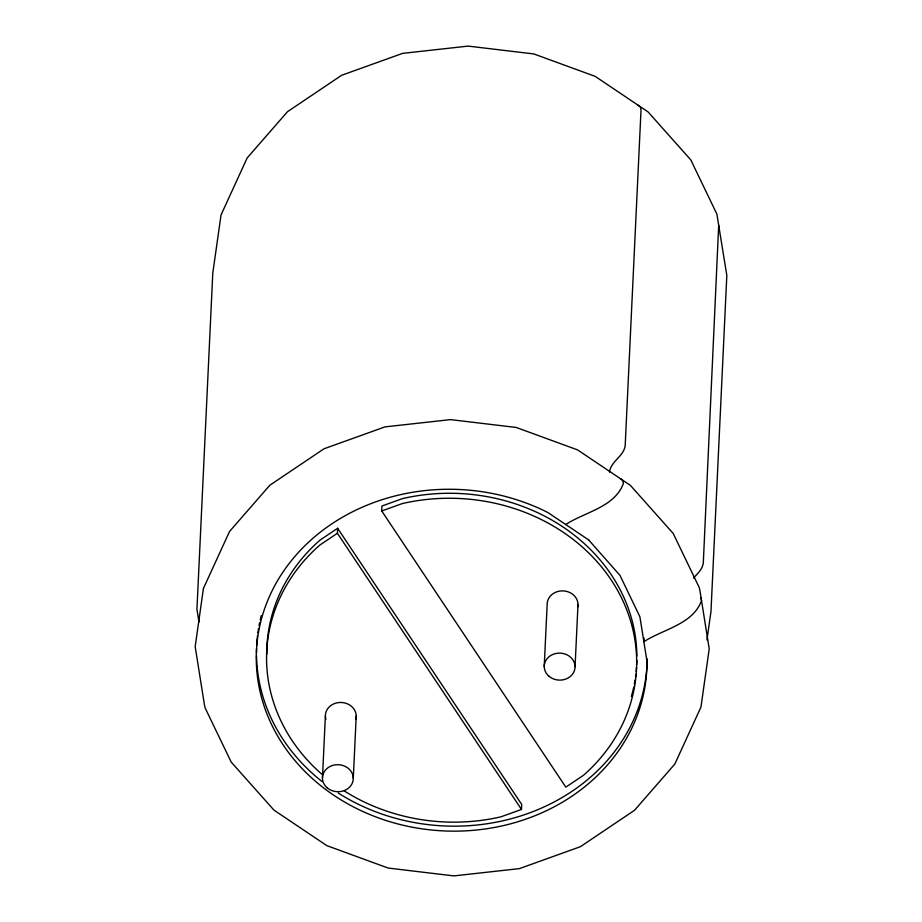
<?xml version="1.0" encoding="UTF-8"?>
<svg xmlns="http://www.w3.org/2000/svg" width="922" height="922" viewBox="0 0 922 922"><rect width="100%" height="100%" fill="white"/><g stroke="black" fill="none" stroke-linecap="round" stroke-linejoin="round"><path stroke-width="1.38" d="M322.446 778.133L325.385 715.887M344.24 790.915A185.103 161.903 2.7 0 0 500.865 816.846L521.483 809.447L337.406 533.262L337.636 528.283L319.992 540.131A185.103 161.903 2.7 0 0 266.792 654.413M353.287 778.272L356.226 716.014M381.731 510.972L402.338 503.562A185.103 161.903 2.7 0 1 611.159 579.926A185.103 161.903 2.7 0 1 583.465 775.298L565.808 787.146L381.731 510.972L381.962 505.994L402.58 498.583A185.103 161.903 2.7 0 1 636.895 656.038M521.483 809.447L521.714 804.457L337.636 528.283M544.222 666.56L547.161 604.302A15.42 13.496 2.7 0 1 563.803 590.933A15.42 13.496 2.7 0 1 577.783 606.78M575.063 666.687L578.002 604.44M644.04 638.001L643.867 641.735C662.503 629.403 693.067 624.413 701.527 600.568L700.87 597.756M706.955 639.903L710.977 611.528L726.824 275.367L716.867 214.088L690.808 159.909L648.039 111.885L595.209 76.388L533.861 53.949L468.157 46.1L402.603 53.372L341.636 75.281L287.457 111.723L247.154 157.973L221.038 214.941L212.786 273.119L196.939 609.281L198.968 622.062M693.54 578.059C697.516 573.68 702.334 569.347 703.29 563.215L718.699 225.187M337.406 533.262L319.75 545.121A185.103 161.903 2.7 0 0 321.755 774.146M565.739 524.526C584.375 512.183 614.939 507.192 623.399 483.358L622.742 480.535L620.506 478.737M638.128 105.223L640.352 107.033L641.021 109.845L625.162 446.006C623.618 455.226 614.121 459.801 610.583 468.042A26.945 10.983 -33.7 0 0 609.511 472.11M636.549 667.286A185.103 161.903 2.7 0 1 636.18 671.527M635.869 674.351A185.103 161.903 2.7 0 1 635.5 677.163M635.074 679.975A185.103 161.903 2.7 0 1 634.324 684.182M633.76 686.971A185.103 161.903 2.7 0 1 631.351 696.571M636.872 660.244A185.103 161.903 2.7 0 1 636.722 664.462M647.175 658.942A195.395 170.893 2.7 0 1 540.407 808.559A195.395 170.893 2.7 0 1 338.259 793.035M322.204 781.66A195.395 170.893 2.7 0 1 256.523 655.749M256.5 652.937A195.395 170.893 2.7 0 1 256.57 648.639M256.673 645.757A195.395 170.893 2.7 0 1 257.515 635.661M257.883 632.78A195.395 170.893 2.7 0 1 258.54 628.47M259.036 625.612A195.395 170.893 2.7 0 1 259.601 622.765M260.211 619.93A195.395 170.893 2.7 0 1 261.237 615.712M325.939 719.379A15.42 13.496 2.7 0 1 340.691 702.46A15.42 13.496 2.7 0 1 355.731 719.506M203.428 588.455L195.176 646.633L204.442 704.881L205.133 707.912L231.192 762.091L273.961 810.115L326.791 845.612L388.139 868.051L453.843 875.9L519.397 868.628L580.364 846.719L634.543 810.277L674.846 764.027L700.962 707.059L709.214 648.881L699.948 590.622L699.256 587.591L673.187 533.423L630.418 485.398L577.598 449.901L516.239 427.462L450.547 419.614L384.981 426.886L324.014 448.784L269.835 485.226L229.543 531.475L203.428 588.455M588.674 539.935L547.979 512.586A195.395 170.893 2.7 0 0 267.541 600.937A195.395 170.893 2.7 0 0 419.153 828.405A195.395 170.893 2.7 0 0 646.944 661.062L639.903 616.783L620.022 575.466L588.674 539.935M327.045 787.699A15.42 13.496 2.7 0 0 352.792 781.764A15.42 13.496 2.7 0 0 333.764 765.145A15.42 13.496 2.7 0 0 327.045 787.699M548.821 676.114A15.42 13.496 2.7 0 0 574.567 670.179A15.42 13.496 2.7 0 0 555.54 653.571A15.42 13.496 2.7 0 0 548.821 676.114"/></g></svg>
